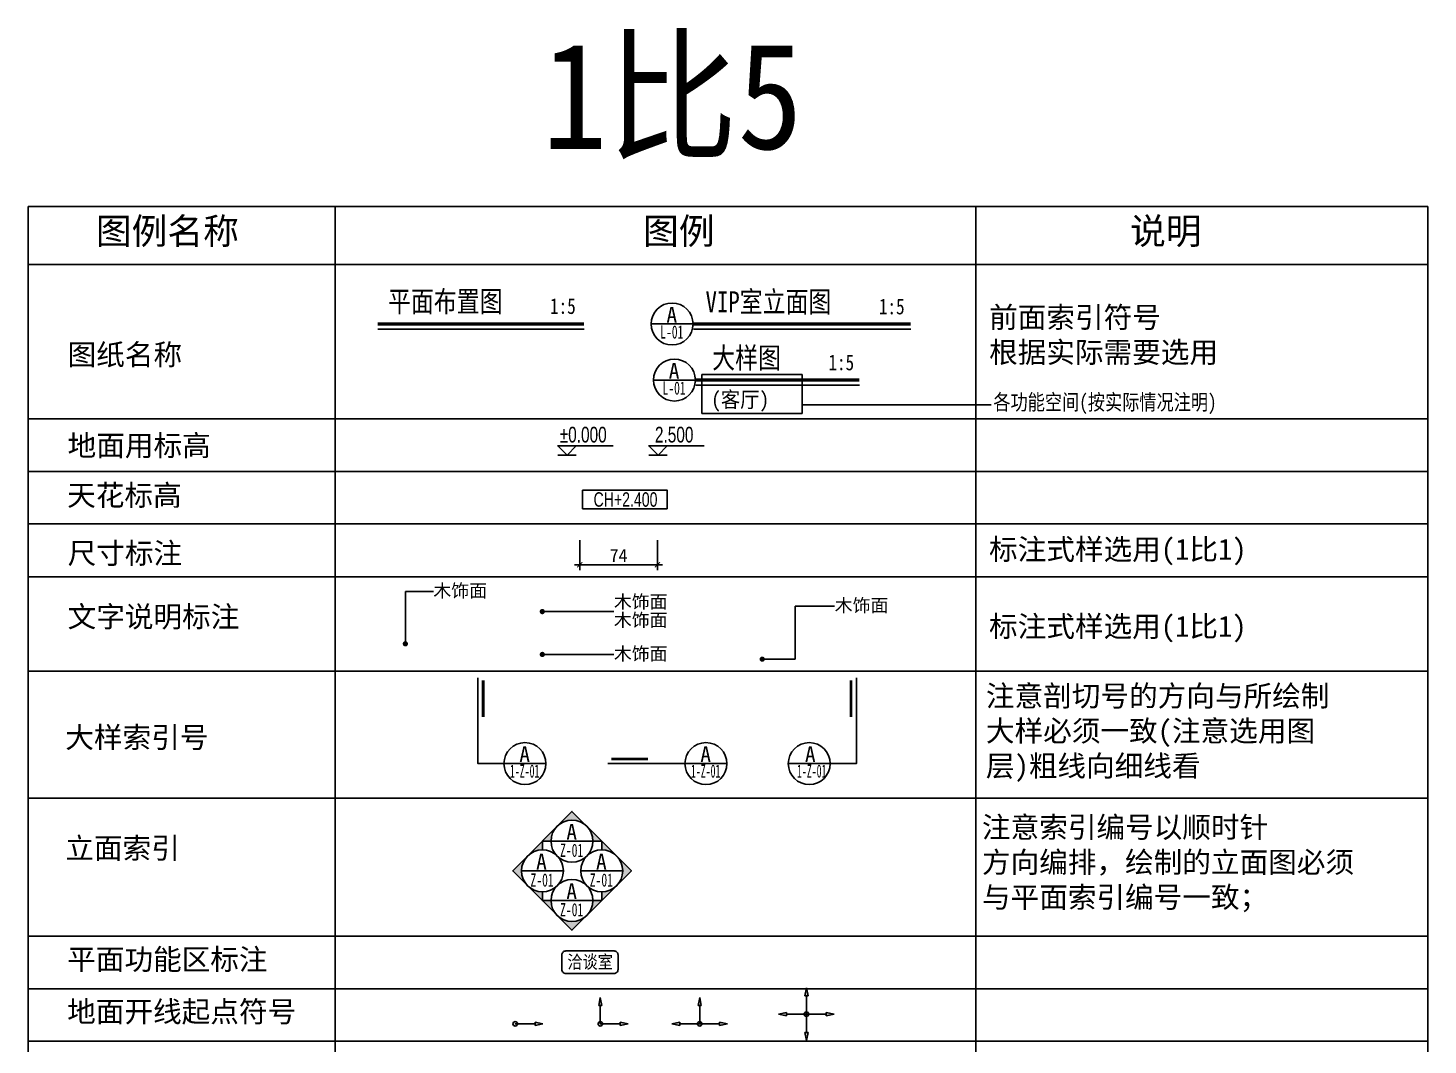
# Model space of a CAD drawing. Header units: millimetres. Extents: x -235126 to 312941, y -228449 to 114042.
# Drawn here: x -163310 to -161976, y 36425 to 37394 of the extents above; entities that cross this region are included whole.
import ezdxf
from ezdxf.enums import TextEntityAlignment as Align

# ---------------------------------------------------------------- set-up
doc = ezdxf.new("R2010")
doc.units = ezdxf.units.MM
doc.header["$LTSCALE"] = 800
doc.linetypes.add('DASH', pattern=[0.35, 0.25, -0.1])
doc.layers.get('DEFPOINTS').update_dxf_attribs({"color": 250})
for name, color, linetype in [('E立-ELEV6_LSCAPE', 8, 'Continuous'), ('FC-TEXT-地坪标注', 7, 'Continuous'), ('RC-天花标高', 7, 'Continuous')]:
    doc.layers.add(name, color=color, linetype=linetype)
doc.styles.add('DRAWING_NAME', font='simhei.ttf', dxfattribs={"width": 0.8})
doc.styles.add('HZDX', font='isocp3.shx', dxfattribs={"width": 0.8, "bigfont": 'hzdx.shx'})
doc.styles.get("Standard").update_dxf_attribs({"font": 'arial.ttf'})
doc.styles.add('宋-ZY', font='')
doc.styles.add('繁线体', font='simhei.ttf')
doc.styles.add('黑体', font='simhei.ttf', dxfattribs={"width": 0.8})
doc.styles.get('宋-ZY').set_extended_font_data('SimSun')
doc.dimstyles.new('1比5', dxfattribs={"dimscale": 5, "dimtxt": 2.5, "dimasz": 1, "dimexe": 1, "dimexo": 1.5, "dimgap": 0.5, "dimtad": 1, "dimdec": 0, "dimzin": 0, "dimdsep": 46, "dimtxsty": '宋-ZY', "dimblk": 'ARCHTICK', "dimcen": 0.09, "dimdle": 1, "dimclrd": 8, "dimclre": 8, "dimclrt": 2, "dimadec": 0, "dimazin": 0, "dimtfac": 1, "dimtdec": 0, "dimtix": 1, "dimtmove": 2, "dimatfit": 3, "dimldrblk": 'DOT', "dimfxl": 1, "dimtolj": 1, "dimtzin": 0, "dimlwd": -1, "dimlwe": -1, "dimarcsym": 0})

# ---------------------------------------------------------------- blocks, each defined once
blk = doc.blocks.new('CH+-')
at = {"color": 2}
blk.add_lwpolyline([(16.13, -1.75), (0, -1.75), (0, 1.75), (16.13, 1.75)], close=True, dxfattribs=at)
at = {"color": 4, "ltscale": 2, "width": 0.7}
blk.add_attdef('CH+2.400', text='', height=3.5, dxfattribs=at).set_placement((8.17, 0.01), align=Align.MIDDLE_CENTER)
blk = doc.blocks.new('_ArchTick')
at = {"color": 0, "linetype": 'ByBlock', "const_width": 0.15}
blk.add_lwpolyline([(-0.5, -0.5), (0.5, 0.5)], dxfattribs=at)
blk = doc.blocks.new('_Dot')
at = {"color": 0, "linetype": 'ByBlock', "lineweight": -2}
blk.add_line((-0.5, 0), (-1, 0), dxfattribs=at)
at = {"color": 0, "linetype": 'ByBlock', "const_width": 0.5}
blk.add_lwpolyline([(-0.25, 0, 1), (0.25, 0, 1)], format="xyb", close=True, dxfattribs=at)
blk = doc.blocks.new('*D34')
at = {"color": 8, "transparency": 16777216}
for p, q in [((-162784.1, 36905.9), (-162784.1, 36877.3)), ((-162710.1, 36905.9), (-162710.1, 36877.3)), ((-162789.1, 36882.3), (-162705.1, 36882.3))]:
    blk.add_line(p, q, dxfattribs=at)
at = {"layer": 'DEFPOINTS', "color": 0, "transparency": 16777216}
for p in [(-162784.1, 36913.4), (-162710.1, 36913.4), (-162710.1, 36882.3)]:
    blk.add_point(p, dxfattribs=at)
at = {"color": 8, "transparency": 16777216, "xscale": 5, "yscale": 5, "zscale": 5, "rotation": 180}
blk.add_blockref('_ArchTick', (-162784.1, 36882.3), dxfattribs=at)
at = {"color": 8, "transparency": 16777216, "xscale": 5, "yscale": 5, "zscale": 5}
blk.add_blockref('_ArchTick', (-162710.1, 36882.3), dxfattribs=at)
at = {"color": 2, "transparency": 16777216, "insert": (-162747.1, 36891.1), "char_height": 12.5, "attachment_point": 5, "style": '宋-ZY'}
blk.add_mtext('\\A1;74', dxfattribs=at)
blk = doc.blocks.new('A$C4FBA2034')
at = {"color": 4, "style": '黑体', "width": 0.8}
blk.add_attdef('平面布置图', text='', height=4, dxfattribs=at).set_placement((23.6, 1.17), align=Align.RIGHT)
blk.add_attdef('1:1', (32.66, 0.79), '', height=3, dxfattribs=at)
blk = doc.blocks.new('CCPP')
h = blk.add_hatch(color=2)
h.paths.add_polyline_path([(-0.31, -3.5), (0.31, -3.5), (0, -5)])
edge = h.paths.add_edge_path()
edge.add_ellipse((0, 0), major_axis=(0.31, 0.31), ratio=1, start_angle=45, end_angle=225, ccw=False)
edge.add_ellipse((0, 0), major_axis=(0.31, 0.31), ratio=1, start_angle=225, end_angle=405, ccw=False)
h.paths.add_polyline_path([(-5.29, 0), (-3.79, 0.31), (-3.79, -0.31)])
at = {"color": 2}
for p, q in [((-5.29, 0), (-3.79, 0.31)), ((-3.79, -0.31), (-5.29, 0)), ((-3.79, 0.31), (-3.79, -0.31)), ((0, 0), (-3.79, 0)), ((0, 0), (0, -3.5)), ((-0.31, -3.5), (0.31, -3.5)), ((0, -5), (-0.31, -3.5)), ((0.31, -3.5), (0, -5))]:
    blk.add_line(p, q, dxfattribs=at)
at = {"color": 2, "extrusion": (0, 0, -1)}
blk.add_ellipse((0, 0), major_axis=(-0.31, 0.31), ratio=1, start_param=4.712389, end_param=10.995574, dxfattribs=at)
blk = doc.blocks.new('KKXXFF1')
h = blk.add_hatch(color=2)
h.paths.add_polyline_path([(5.29, 0), (3.79, 0.31), (3.79, -0.31)])
edge = h.paths.add_edge_path()
edge.add_ellipse((0, 0), major_axis=(0.31, -0.31), ratio=1, start_angle=45, end_angle=90)
edge.add_ellipse((0, 0), major_axis=(0.31, -0.31), ratio=1, start_angle=-270, end_angle=45)
at = {"color": 2}
for p, q in [((0, 0), (3.79, 0)), ((3.79, 0.31), (5.29, 0)), ((3.79, -0.31), (3.79, 0.31)), ((5.29, 0), (3.79, -0.31))]:
    blk.add_line(p, q, dxfattribs=at)
at = {"color": 2, "extrusion": (0, 0, -1)}
blk.add_ellipse((0, 0), major_axis=(0.31, -0.31), ratio=1, start_param=4.712389, end_param=10.995574, dxfattribs=at)
blk = doc.blocks.new('KKXXFF3')
h = blk.add_hatch(color=2)
edge = h.paths.add_edge_path()
edge.add_ellipse((0, 0), major_axis=(0.31, -0.31), ratio=1, start_angle=0, end_angle=360, ccw=False)
h.paths.add_polyline_path([(0.31, 3.5), (-0.31, 3.5), (0, 5)])
h.paths.add_polyline_path([(5.29, 0), (3.79, -0.31), (3.79, 0.31)])
h.paths.add_polyline_path([(-5.29, 0), (-3.79, -0.31), (-3.79, 0.31)])
at = {"color": 2}
for p, q in [((-0.31, 3.5), (0, 5)), ((0.31, 3.5), (-0.31, 3.5)), ((0, 5), (0.31, 3.5)), ((0, 0), (0, 3.5)), ((-3.79, 0.31), (-5.29, 0)), ((-3.79, -0.31), (-3.79, 0.31)), ((0, 0), (-3.79, 0)), ((0, 0), (3.79, 0)), ((3.79, 0.31), (5.29, 0)), ((3.79, -0.31), (3.79, 0.31)), ((-5.29, 0), (-3.79, -0.31)), ((5.29, 0), (3.79, -0.31))]:
    blk.add_line(p, q, dxfattribs=at)
at = {"color": 2, "extrusion": (0, 0, -1)}
blk.add_ellipse((0, 0), major_axis=(0.31, -0.31), ratio=1, start_param=4.712389, end_param=10.995574, dxfattribs=at)
blk = doc.blocks.new('KKXXFF4')
h = blk.add_hatch(color=2)
edge = h.paths.add_edge_path()
edge.add_ellipse((0, 0), major_axis=(0.31, -0.31), ratio=1, start_angle=0, end_angle=360, ccw=False)
h.paths.add_polyline_path([(5.29, 0), (3.79, -0.31), (3.79, 0.31)])
h.paths.add_polyline_path([(0, 5), (0.31, 3.5), (-0.31, 3.5)])
h.paths.add_polyline_path([(0.31, -3.5), (-0.31, -3.5), (0, -5)])
h.paths.add_polyline_path([(-5.29, 0), (-3.79, -0.31), (-3.79, 0.31)])
at = {"color": 2}
for p, q in [((-0.31, 3.5), (0, 5)), ((0.31, 3.5), (-0.31, 3.5)), ((0, 5), (0.31, 3.5)), ((0, 0), (0, 3.5)), ((-3.79, 0.31), (-5.29, 0)), ((-3.79, -0.31), (-3.79, 0.31)), ((0, 0), (-3.79, 0)), ((0, 0), (3.79, 0)), ((3.79, 0.31), (5.29, 0)), ((3.79, -0.31), (3.79, 0.31)), ((-5.29, 0), (-3.79, -0.31)), ((0, 0), (0, -3.5)), ((5.29, 0), (3.79, -0.31)), ((-0.31, -3.5), (0, -5)), ((0.31, -3.5), (-0.31, -3.5)), ((0, -5), (0.31, -3.5))]:
    blk.add_line(p, q, dxfattribs=at)
at = {"color": 2, "extrusion": (0, 0, -1)}
blk.add_ellipse((0, 0), major_axis=(0.31, -0.31), ratio=1, start_param=4.712389, end_param=10.995574, dxfattribs=at)
blk = doc.blocks.new('A$C64543D7B')
at = {"color": 2}
blk.add_line((0.06, 4), (8.06, 4), dxfattribs=at)
blk.add_circle((4.06, 4), 4, dxfattribs=at)
at = {"color": 6, "style": '黑体'}
blk.add_attdef('方向', text='', height=2.74, dxfattribs=at).set_placement((4, 5.77), align=Align.MIDDLE_CENTER)
at = {"color": 6, "style": 'HZDX', "width": 0.5}
blk.add_attdef('图号', text='', height=2.47, dxfattribs=at).set_placement((4, 2.26), align=Align.MIDDLE_CENTER)
blk = doc.blocks.new('SS111')
h = blk.add_hatch(color=2)
h.paths.add_polyline_path([(-2.83, 6.83), (-5.66, 4), (-4, 4, -0.198912)])
h.paths.add_polyline_path([(0, 9.66), (-2.83, 6.83, -0.414214), (2.83, 6.83)])
h.paths.add_polyline_path([(2.83, 6.83, -0.198912), (4, 4), (5.66, 4)])
at = {"color": 2}
blk.add_line((-4, 4), (4, 4), dxfattribs=at)
blk.add_lwpolyline([(4, 4), (5.66, 4), (0, 9.66), (-5.66, 4), (-4, 4)], dxfattribs=at)
blk.add_circle((0, 4), 4, dxfattribs=at)
at = {"color": 7, "style": '黑体'}
blk.add_attdef('方向', text='', height=3, dxfattribs=at).set_placement((-0.06, 5.77), align=Align.MIDDLE_CENTER)
at = {"color": 2, "style": 'HZDX', "width": 0.6}
blk.add_attdef('图号', text='', height=3, dxfattribs=at).set_placement((-0.06, 2.26), align=Align.MIDDLE_CENTER)
blk = doc.blocks.new('SS222')
h = blk.add_hatch(color=2)
h.paths.add_polyline_path([(6.83, 2.83), (4, 5.66), (4, 4, -0.198912)])
h.paths.add_polyline_path([(9.66, 0), (6.83, 2.83, -0.414214), (6.83, -2.83)])
h.paths.add_polyline_path([(6.83, -2.83, -0.198912), (4, -4), (4, -5.66)])
at = {"color": 2}
blk.add_line((0, 0), (8, 0), dxfattribs=at)
blk.add_lwpolyline([(4, -4), (4, -5.66), (9.66, 0), (4, 5.66), (4, 4)], dxfattribs=at)
blk.add_circle((4, 0), 4, dxfattribs=at)
at = {"color": 7, "style": '黑体'}
blk.add_attdef('方向', text='', height=3, dxfattribs=at).set_placement((3.94, 1.77), align=Align.MIDDLE_CENTER)
at = {"color": 2, "style": 'HZDX', "width": 0.6}
blk.add_attdef('图号', text='', height=3, dxfattribs=at).set_placement((3.94, -1.74), align=Align.MIDDLE_CENTER)
blk = doc.blocks.new('SS333')
h = blk.add_hatch(color=2)
h.paths.add_polyline_path([(2.89, -4.6), (5.72, -1.77), (4.06, -1.77, -0.198912)])
h.paths.add_polyline_path([(0.06, -7.42), (2.89, -4.6, -0.414214), (-2.77, -4.6)])
h.paths.add_polyline_path([(-2.77, -4.6, -0.198912), (-3.94, -1.77), (-5.6, -1.77)])
at = {"color": 2}
blk.add_line((-3.94, -1.77), (4.06, -1.77), dxfattribs=at)
blk.add_lwpolyline([(-3.94, -1.77), (-5.59, -1.77), (0.06, -7.42), (5.72, -1.77), (4.06, -1.77)], dxfattribs=at)
blk.add_circle((0.06, -1.77), 4, dxfattribs=at)
at = {"color": 7, "style": '黑体'}
blk.add_attdef('方向', text='', height=3, dxfattribs=at).set_placement((0, 0), align=Align.MIDDLE_CENTER)
at = {"color": 2, "style": 'HZDX', "width": 0.6}
blk.add_attdef('图号', text='', height=3, dxfattribs=at).set_placement((0, -3.51), align=Align.MIDDLE_CENTER)
blk = doc.blocks.new('SS444')
h = blk.add_hatch(color=2)
h.paths.add_polyline_path([(-6.83, 2.83), (-4, 5.66), (-4, 4, 0.198912)])
h.paths.add_polyline_path([(-9.66, 0), (-6.83, 2.83, 0.414214), (-6.83, -2.83)])
h.paths.add_polyline_path([(-6.83, -2.83, 0.198912), (-4, -4), (-4, -5.66)])
at = {"color": 2}
blk.add_line((0, 0), (-8, 0), dxfattribs=at)
blk.add_lwpolyline([(-4, -4), (-4, -5.66), (-9.66, 0), (-4, 5.66), (-4, 4)], dxfattribs=at)
blk.add_circle((-4, 0), 4, dxfattribs=at)
at = {"color": 7, "style": '黑体'}
blk.add_attdef('方向', text='', height=3, rotation=0, dxfattribs=at).set_placement((-3.16, 1.77), align=Align.MIDDLE_CENTER)
at = {"color": 2, "style": 'HZDX', "width": 0.6}
blk.add_attdef('图号', text='', height=3, rotation=0, dxfattribs=at).set_placement((-3.46, -1.74), align=Align.MIDDLE_CENTER)
blk = doc.blocks.new('A$C60323B29')
at = {"color": 2}
blk.add_line((0, 0), (3.52, 0), dxfattribs=at)
blk.add_lwpolyline([(3.52, 1.76), (1.76, 0), (0, 1.76), (10.56, 1.76)], dxfattribs=at)
at = {"color": 7, "ltscale": 2, "style": 'HZDX', "width": 0.8}
blk.add_attdef('%%P0.000', text='', height=2.64, dxfattribs=at).set_placement((4.84, 3.42), align=Align.MIDDLE_CENTER)

msp = doc.modelspace()

# ---------------------------------------------------------------- linework, layer by layer
for p, q in [((-163309.9, 37223.5), (-163309.9, 35428.4)), ((-163309.9, 37223.5), (-161975.7, 37223.5)), ((-163017.3, 37223.5), (-163017.3, 35428.4)), ((-162406.6, 37223.5), (-162406.6, 35428.4)), ((-161975.7, 37223.5), (-161975.7, 35428.4)), ((-163309.9, 37168.5), (-161975.7, 37168.5)), ((-163309.9, 37021.2), (-161975.7, 37021.2)), ((-163309.9, 36971.2), (-161975.7, 36971.2)), ((-163309.9, 36921.2), (-161975.7, 36921.2)), ((-163309.9, 36870.8), (-161975.7, 36870.8)), ((-163309.9, 36780.8), (-161975.7, 36780.8)), ((-163309.9, 36780.8), (-161975.7, 36780.8)), ((-163309.9, 36660), (-161975.7, 36660)), ((-163309.9, 36528.4), (-161975.7, 36528.4)), ((-163309.9, 36478.4), (-161975.7, 36478.4)), ((-163309.9, 36428.4), (-161975.7, 36428.4)), ((-163309.9, 36428.4), (-161975.7, 36428.4))]:
    msp.add_line(p, q)
at = {"color": 7}
for p, q in [((-162976.4, 37106.8), (-162780, 37106.8)), ((-162675.6, 37106.8), (-162468.6, 37106.8)), ((-162673.5, 37053.4), (-162517.6, 37053.4))]:
    msp.add_line(p, q, dxfattribs=at)
at = {"color": 1, "linetype": 'DASH'}
msp.add_line((-162572.2, 37034.6), (-162392.1, 37034.6), dxfattribs=at)
at = {"color": 1, "const_width": 3.2}
for points in [[(-162976.8, 37111.8), (-162780, 37111.8)], [(-162676.1, 37111.8), (-162468.6, 37111.8)], [(-162673.9, 37058.4), (-162517.6, 37058.4)]]:
    msp.add_lwpolyline(points, dxfattribs=at)
at = {"color": 1, "linetype": 'DASH'}
msp.add_lwpolyline([(-162667.8, 37063.7), (-162572.2, 37063.7), (-162572.2, 37026.5), (-162667.8, 37026.5)], close=True, dxfattribs=at)
at = {"color": 2}
for points in [[(-162856.3, 36692.9), (-162881.2, 36692.9), (-162881.2, 36774.7)], [(-162545.4, 36692.9), (-162520.4, 36692.9), (-162520.4, 36774.7)], [(-162683.8, 36692.9), (-162757.3, 36692.9)]]:
    msp.add_lwpolyline(points, dxfattribs=at)
at = {"color": 2, "const_width": 2.7}
for points in [[(-162876.1, 36737.4), (-162876.1, 36772.3)], [(-162525.6, 36737.4), (-162525.6, 36772.3)], [(-162719.2, 36697.2), (-162754, 36697.2)]]:
    msp.add_lwpolyline(points, dxfattribs=at)
at = {"layer": 'E立-ELEV6_LSCAPE', "color": 0}
msp.add_lwpolyline([(-162797.4, 36514.4), (-162751.4, 36514.4, -0.414214), (-162747.6, 36510.7), (-162747.6, 36496.7, -0.414214), (-162751.4, 36493), (-162797.4, 36493, -0.414214), (-162801.2, 36496.7), (-162801.2, 36510.7, -0.414214)], format="xyb", close=True, dxfattribs=at)

# ---------------------------------------------------------------- block references
at = {"color": 7}
ref = msp.add_blockref('A$C4FBA2034', (-162975.8, 37117.3), dxfattribs=dict(at, xscale=5, yscale=5, zscale=5))
ref.add_attrib('1:1', '1:5', (-162812.4, 37121.3), dxfattribs={"height": 15, "style": '黑体', "width": 0.8})
ref.add_attrib('平面布置图', '平面布置图', dxfattribs={"height": 20, "style": '黑体', "width": 0.8}).set_placement((-162857.7, 37123.2), align=Align.RIGHT)
ref = msp.add_blockref('A$C4FBA2034', (-162662.3, 37117), dxfattribs=dict(at, xscale=5, yscale=5, zscale=5))
ref.add_attrib('1:1', '1:5', (-162499, 37120.9), dxfattribs={"height": 15, "style": '黑体', "width": 0.8})
ref.add_attrib('平面布置图', 'VIP室立面图', dxfattribs={"height": 20, "style": '黑体', "width": 0.8}).set_placement((-162544.3, 37122.9), align=Align.RIGHT)
at = {"color": 1}
ref = msp.add_blockref('A$C64543D7B', (-162716.4, 37091.7), dxfattribs=dict(at, xscale=5, yscale=5, zscale=5))
ref.add_attrib('方向', 'A', dxfattribs={"color": 7, "height": 15, "style": '黑体'}).set_placement((-162696.4, 37120.5), align=Align.MIDDLE_CENTER)
ref.add_attrib('图号', 'L-01', dxfattribs={"color": 7, "height": 12.5, "style": '宋-ZY', "width": 0.65}).set_placement((-162696.4, 37104.1), align=Align.MIDDLE_CENTER)
at = {"color": 7}
ref = msp.add_blockref('A$C4FBA2034', (-162710.4, 37063.6), dxfattribs=dict(at, xscale=5, yscale=5, zscale=5))
ref.add_attrib('1:1', '1:5', (-162547.1, 37067.6), dxfattribs={"height": 15, "style": '黑体', "width": 0.8})
ref.add_attrib('平面布置图', '大样图', dxfattribs={"height": 20, "style": '黑体', "width": 0.8}).set_placement((-162592.4, 37069.5), align=Align.RIGHT)
at = {"color": 1}
ref = msp.add_blockref('A$C64543D7B', (-162714.2, 37038.3), dxfattribs=dict(at, xscale=5, yscale=5, zscale=5))
ref.add_attrib('方向', 'A', dxfattribs={"color": 7, "height": 15, "style": '黑体'}).set_placement((-162694.2, 37067.1), align=Align.MIDDLE_CENTER)
ref.add_attrib('图号', 'L-01', dxfattribs={"color": 7, "height": 12.5, "style": '宋-ZY', "width": 0.65}).set_placement((-162694.2, 37050.7), align=Align.MIDDLE_CENTER)
ref = msp.add_blockref('A$C64543D7B', (-162856.6, 36672.9), dxfattribs=dict(at, xscale=5, yscale=5, zscale=5))
ref.add_attrib('方向', 'A', dxfattribs={"color": 7, "height": 15, "style": '黑体'}).set_placement((-162836.6, 36701.8), align=Align.MIDDLE_CENTER)
ref.add_attrib('图号', '1-Z-01', dxfattribs={"color": 7, "height": 12.5, "style": '宋-ZY', "width": 0.55}).set_placement((-162836.6, 36685.8), align=Align.MIDDLE_CENTER)
ref = msp.add_blockref('A$C64543D7B', (-162684.1, 36672.9), dxfattribs=dict(at, xscale=5, yscale=5, zscale=5))
ref.add_attrib('方向', 'A', dxfattribs={"color": 7, "height": 15, "style": '黑体'}).set_placement((-162664.1, 36701.8), align=Align.MIDDLE_CENTER)
ref.add_attrib('图号', '1-Z-01', dxfattribs={"color": 7, "height": 12.5, "style": '宋-ZY', "width": 0.55}).set_placement((-162664.1, 36685.8), align=Align.MIDDLE_CENTER)
ref = msp.add_blockref('A$C64543D7B', (-162545.1, 36672.9), dxfattribs=dict(at, xscale=-5, yscale=5, zscale=5))
ref.add_attrib('方向', 'A', dxfattribs={"color": 7, "height": 15, "style": '黑体'}).set_placement((-162564.4, 36701.8), align=Align.MIDDLE_CENTER)
ref.add_attrib('图号', '1-Z-01', dxfattribs={"color": 7, "height": 12.5, "style": '宋-ZY', "width": 0.55}).set_placement((-162563, 36685.8), align=Align.MIDDLE_CENTER)
ref = msp.add_blockref('SS111', (-162791.5, 36599), dxfattribs=dict(xscale=5, yscale=5, zscale=5))
ref.add_attrib('方向', 'A', dxfattribs={"color": 7, "height": 15, "style": '黑体'}).set_placement((-162791.8, 36627.8), align=Align.MIDDLE_CENTER)
ref.add_attrib('图号', 'Z-01', dxfattribs={"color": 7, "height": 12.5, "style": '宋-ZY', "width": 0.65}).set_placement((-162791.8, 36610.3), align=Align.MIDDLE_CENTER)
ref = msp.add_blockref('SS444', (-162799.7, 36590.7), dxfattribs=dict(xscale=5, yscale=5, zscale=5))
ref.add_attrib('方向', 'A', dxfattribs={"color": 7, "height": 15, "rotation": 0, "style": '黑体'}).set_placement((-162820.6, 36599.5), align=Align.MIDDLE_CENTER)
ref.add_attrib('图号', 'Z-01', dxfattribs={"color": 7, "height": 12.5, "rotation": 0, "style": '宋-ZY', "width": 0.65}).set_placement((-162820, 36582), align=Align.MIDDLE_CENTER)
ref = msp.add_blockref('SS222', (-162783.2, 36590.7), dxfattribs=dict(xscale=5, yscale=5, zscale=5))
ref.add_attrib('方向', 'A', dxfattribs={"color": 7, "height": 15, "style": '黑体'}).set_placement((-162763.5, 36599.5), align=Align.MIDDLE_CENTER)
ref.add_attrib('图号', 'Z-01', dxfattribs={"color": 7, "height": 12.5, "style": '宋-ZY', "width": 0.65}).set_placement((-162763.5, 36582), align=Align.MIDDLE_CENTER)
ref = msp.add_blockref('SS333', (-162791.8, 36571.3), dxfattribs=dict(xscale=5, yscale=5, zscale=5))
ref.add_attrib('方向', 'A', dxfattribs={"color": 7, "height": 15, "style": '黑体'}).set_placement((-162791.8, 36571.3), align=Align.MIDDLE_CENTER)
ref.add_attrib('图号', 'Z-01', dxfattribs={"color": 7, "height": 12.5, "style": '宋-ZY', "width": 0.65}).set_placement((-162791.8, 36553.7), align=Align.MIDDLE_CENTER)
at = {"xscale": 5, "yscale": 5, "zscale": 5}
for name, p in [('KKXXFF4', (-162568.1, 36454.2)), ('KKXXFF3', (-162669.8, 36445)), ('KKXXFF1', (-162845.6, 36445))]:
    msp.add_blockref(name, p, dxfattribs=at)
at = {"xscale": 5, "yscale": 5, "zscale": 5, "rotation": 179.9999999995049}
msp.add_blockref('CCPP', (-162764.5, 36445), dxfattribs=at)
at = {"layer": 'FC-TEXT-地坪标注'}
ref = msp.add_blockref('A$C60323B29', (-162805, 36986.7), dxfattribs=dict(at, xscale=5, yscale=5, zscale=5))
ref.add_attrib('%%P0.000', '%%P0.000', dxfattribs={"layer": '0', "color": 7, "ltscale": 2, "height": 15, "width": 0.7}).set_placement((-162780.8, 37006.3), align=Align.MIDDLE_CENTER)
ref = msp.add_blockref('A$C60323B29', (-162718.3, 36986.7), dxfattribs=dict(at, xscale=5, yscale=5, zscale=5))
ref.add_attrib('%%P0.000', '2.500', dxfattribs={"layer": '0', "color": 7, "ltscale": 2, "height": 15, "width": 0.7}).set_placement((-162694.1, 37006.3), align=Align.MIDDLE_CENTER)
at = {"layer": 'RC-天花标高'}
ref = msp.add_blockref('CH+-', (-162781.4, 36944.5), dxfattribs=dict(at, xscale=5, yscale=5, zscale=5))
ref.add_attrib('CH+2.400', 'CH+2.400', dxfattribs={"layer": '0', "color": 7, "ltscale": 2, "height": 13.75, "width": 0.7}).set_placement((-162740.5, 36944.5), align=Align.MIDDLE_CENTER)

# ---------------------------------------------------------------- texts
at = {"color": 7, "style": 'DRAWING_NAME', "width": 0.9}
msp.add_text('(客厅)', height=15, dxfattribs=at).set_placement((-162658.8, 37032.2))
at = {"style": '宋-ZY', "width": 0.85}
msp.add_text('洽谈室', height=12.5, dxfattribs=at).set_placement((-162774.2, 36504), align=Align.MIDDLE_CENTER)
at = {"attachment_point": 4}
for s, insert, char_height, style in [('图例名称', (-163245.3, 37198.8), 25, '繁线体'), ('图例', (-162723.8, 37198.8), 25, '繁线体'), ('说明', (-162259.7, 37198.8), 25, '繁线体'), ('前面索引符号\\P根据实际需要选用', (-162394, 37100.3), 20, '繁线体'), ('图纸名称', (-163272.2, 37081.4), 20, '繁线体'), ('地面用标高', (-163272.2, 36994.8), 20, '繁线体'), ('天花标高', (-163272.6, 36947.5), 20, '繁线体'), ('尺寸标注', (-163272.2, 36892.2), 20, '繁线体'), ('标注式样选用(1比1)', (-162394, 36894.4), 20, '繁线体'), ('木饰面', (-162923.6, 36857), 12.5, '宋-ZY'), ('文字说明标注', (-163272.2, 36831.7), 20, '繁线体'), ('木饰面', (-162541.1, 36843), 12.5, '宋-ZY'), ('标注式样选用(1比1)', (-162394, 36821), 20, '繁线体'), ('{\\H1x;木饰面}', (-162751.6, 36796.9), 12.5, '宋-ZY'), ('注意剖切号的方向与所绘制\\P大样必须一致(注意选用图\\P层)粗线向细线看', (-162397, 36721.4), 20, '繁线体'), ('大样索引号', (-163274.4, 36716.8), 20, '繁线体'), ('注意索引编号以顺时针\\P方向编排，绘制的立面图必须\\P与平面索引编号一致；', (-162400.8, 36596.8), 20, '繁线体'), ('立面索引', (-163274.4, 36611.3), 20, '繁线体'), ('平面功能区标注', (-163272.6, 36505.3), 20, '繁线体'), ('地面开线起点符号', (-163272.6, 36455.4), 20, '繁线体')]:
    msp.add_mtext(s, dxfattribs=dict(at, insert=insert, char_height=char_height, style=style))
at = {"color": 7, "insert": (-162389.9, 37035.3), "char_height": 15, "attachment_point": 4, "style": 'DRAWING_NAME'}
msp.add_mtext('各功能空间(按实际情况注明)', dxfattribs=at)
at = {"insert": (-162751.6, 36837.7), "char_height": 12.5, "attachment_point": 4, "line_spacing_factor": 0.84, "style": '宋-ZY'}
msp.add_mtext('木饰面\\P木饰面', dxfattribs=at)
at = {"layer": 'DEFPOINTS', "color": 40, "style": 'DRAWING_NAME', "width": 0.9}
msp.add_text('1比5', height=101.25, dxfattribs=at).set_placement((-162820, 37278.4))

# ---------------------------------------------------------------- dimensions: what is measured, and where the dimension line sits
dim = msp.add_aligned_dim(p1=(-162784.1, 36913.4), p2=(-162710.1, 36913.4), distance=-31, dimstyle='1比5')
dim.commit()
dim.dimension.update_dxf_attribs({"geometry": '*D34', "text_midpoint": (-162747.1, 36891.1)})

# ---------------------------------------------------------------- leaders
at = {"color": 4, "ltscale": 2}
msp.add_leader([(-162950.3, 36807), (-162950.3, 36857), (-162923.6, 36857)], dimstyle='1比5', dxfattribs=at)
for points in [[(-162819.8, 36837.7), (-162751.6, 36837.7)], [(-162610.2, 36792.4), (-162578.8, 36792.4), (-162578.8, 36843), (-162541.2, 36843)], [(-162819.8, 36796.9), (-162751.6, 36796.9)]]:
    msp.add_leader(points, dimstyle='1比5')

doc.saveas('drawing.dxf')
